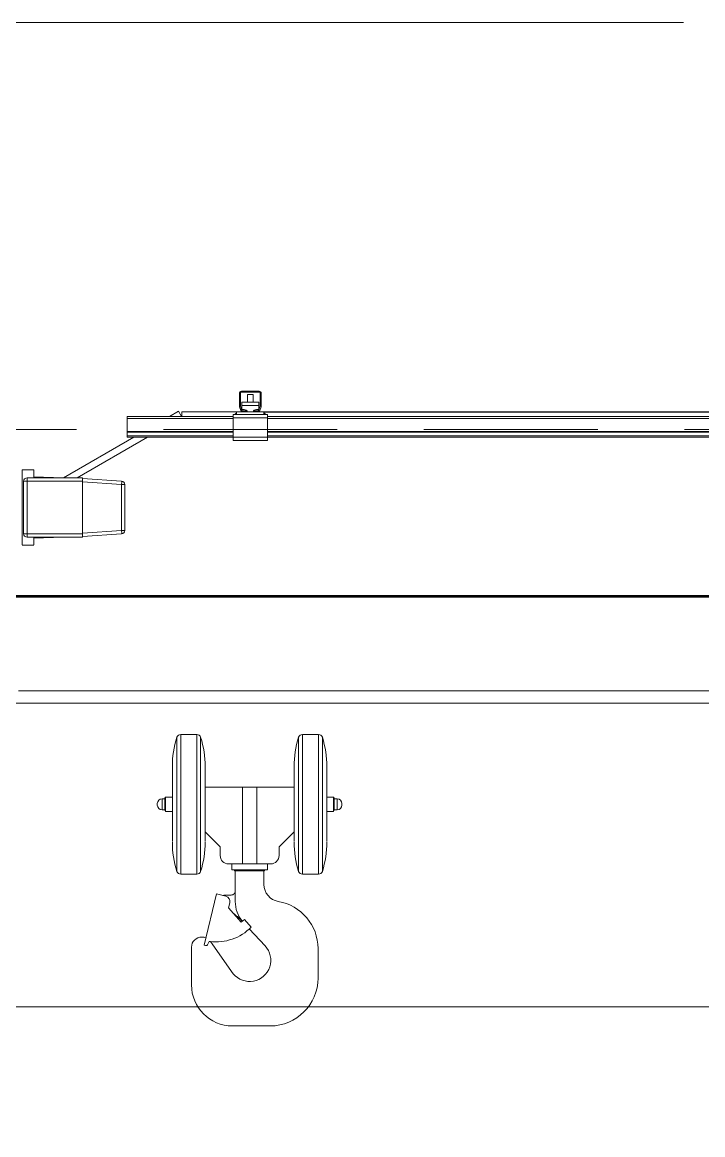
# Model space of a CAD drawing. Header units: millimetres. Extents: x -6419137 to 687965, y -598396 to 179722.
# Drawn here: x 599866 to 600861, y 86212 to 87839 of the extents above; entities that cross this region are included whole.
import ezdxf

# ---------------------------------------------------------------- set-up
doc = ezdxf.new("R2010")
doc.units = ezdxf.units.MM
doc.header["$MEASUREMENT"] = 0
doc.linetypes.add('штриховаяX2', pattern=[38.099999999999994, 25.4, -12.7])
for name, color, linetype, lineweight in [('!!! Konecranes', 252, 'Continuous', 0), ('!!!! Краны', 7, 'Continuous', 35), ('!Konecranes', 252, 'Continuous', 0), ('Арматура', 72, 'Continuous', 50), ('чертеж_Ном._пера__96', 7, 'Continuous', 13)]:
    doc.layers.add(name, color=color, linetype=linetype, lineweight=lineweight)
doc.layers.add('Конструкции', color=7, linetype='Continuous', lineweight=5, true_color=0x0000e6)

# ---------------------------------------------------------------- blocks, each defined once
blk = doc.blocks.new('A$C011300CB')
at = {"layer": '!!! Konecranes', "color": 253, "linetype": 'Continuous', "lineweight": 25, "ltscale": 90.09009009009009}
blk.add_line((-1381.191572770098, 460.0229527124611), (-15.55432289930468, 460.0229527124611), dxfattribs=at)
at = {"layer": '!!!! Краны', "color": 253, "linetype": 'Continuous', "lineweight": 5, "ltscale": 90.09009009009009}
for p, q in [((-1415.691572770098, 468.247096499239), (-1415.691572770098, 488.0229527124611)), ((-1415.191572770098, 488.5229527124611), (-1387.191572770098, 488.5229527124611)), ((-1388.191572770098, 490.0229527124611), (-1414.191572770098, 490.0229527124611)), ((-1386.691572770098, 488.0229527124611), (-1386.691572770098, 468.2470964992317)), ((-1417.191572770098, 487.0229527124611), (-1417.191572770098, 468.2737185062797)), ((-1388.691572770098, 473.9391112965241), (-1413.691572770098, 473.9391112965241)), ((-1413.691572770098, 469.0884285549619), (-1413.691572770098, 473.9391112965241)), ((-1405.191572770098, 484.9850801350112), (-1397.191572770098, 484.9850801350112)), ((-1405.191572770083, 484.9850801350112), (-1405.191572770091, 473.9391112965241)), ((-1405.191572770083, 484.7596279037316), (-1405.191572770091, 473.9391112965241)), ((-1397.191572770091, 473.9391112965241), (-1397.191572770083, 484.9850801350112)), ((-1397.191572770091, 473.9391112965241), (-1397.191572770083, 484.7596279037316)), ((-1388.691572770098, 473.9391112965241), (-1388.691572770098, 469.0884285549619)), ((-1385.191572770098, 468.2737185062724), (-1385.191572770098, 487.0229527124611)), ((-1519.45451418039, 453.0229527124611), (-1506.19298855908, 460.6823891898384)), ((-1501.769141045137, 453.0229527124611), (-1506.19298855908, 460.6823891898384)), ((-1501.191572770105, 453.0229527124611), (-1501.191572770105, 460.0229527124611)), ((-1501.191572770105, 460.0229527124611), (-1421.191572770098, 460.0229527124611)), ((-1426.191572770098, 456.0229527124757), (-1426.191145524004, 456.0229527124757)), ((-1426.191572770098, 456.0229527124829), (-1426.191572770098, 453.0448273012371)), ((-1426.191572770098, 456.0229527124611), (-1423.691572770098, 456.0229527124611)), ((-1426.191572770098, 456.0229527124757), (-1426.191572770098, 453.0448273012371)), ((-1426.191572770098, 456.0229527124611), (-1426.191572770098, 451.0229527124611)), ((-1426.191572770098, 456.0229527124611), (-1426.191572770098, 453.0448273012371)), ((-1421.191572770098, 458.5229527124611), (-1423.691572770098, 456.0229527124611)), ((-1423.691572770098, 456.0229527124611), (-1421.191572770098, 456.0229527124611)), ((-1421.191572770098, 460.0229527124611), (-1412.280450314043, 460.0229527124611)), ((-1421.191572770098, 456.0229527124611), (-1421.191572770098, 460.0229527124611)), ((-1421.191572770098, 456.0229527124611), (-1381.191572770098, 456.0229527124611)), ((-1417.010650632452, 467.2476580763032), (-1415.099528176404, 461.9968922824846)), ((-1413.396016008315, 461.851942640802), (-1415.66141908049, 468.0760864275726)), ((-1388.691572770098, 469.0884285549619), (-1413.691572770098, 469.0884285549619)), ((-1413.691572770098, 463.1243605903874), (-1413.691572770098, 469.0884285549619)), ((-1413.691572770098, 462.6639781699705), (-1413.691572770098, 463.1243605903874)), ((-1410.191572770098, 463.1243605903874), (-1413.691572770098, 463.1243605903874)), ((-1407.191572770098, 461.5229527124611), (-1412.926169697923, 461.5229527124611)), ((-1412.280450314043, 460.0229527124611), (-1407.191572770098, 460.0229527124611)), ((-1407.191572770098, 461.5229527125193), (-1406.320120404576, 461.5229527125193)), ((-1407.191572770098, 460.0229527124611), (-1407.191572770098, 461.5229527124611)), ((-1407.191572770098, 460.0229527124611), (-1395.191572770098, 460.0229527124611)), ((-1396.06302513562, 461.5229527125193), (-1395.191572770098, 461.5229527125193)), ((-1389.456975842273, 461.5229527124611), (-1395.191572770098, 461.5229527124611)), ((-1395.191572770098, 461.5229527124611), (-1395.191572770098, 460.0229527124611)), ((-1395.191572770098, 460.0229527124611), (-1390.102695226145, 460.0229527124611)), ((-1388.691572770098, 463.1243605903801), (-1392.191572770098, 463.1243605903801)), ((-1390.102695226145, 460.0229527124611), (-1381.191572770098, 460.0229527124611)), ((-1386.721726459706, 468.0760864275726), (-1388.987129531881, 461.851942640802)), ((-1388.691572770098, 469.0884285549619), (-1388.691572770098, 463.1243605903801)), ((-1388.691572770098, 462.6639781699705), (-1388.691572770098, 463.1243605903801)), ((-1387.283617363792, 461.9968922824846), (-1385.372494907737, 467.2476580763032)), ((-1381.191572770098, 456.0229527124611), (-1381.191572770098, 460.0229527124611)), ((-1378.691572770098, 456.0229527124611), (-1381.191572770098, 458.5229527124611)), ((-1381.191572770098, 456.0229527124611), (-1378.691572770098, 456.0229527124611)), ((-1378.691572770098, 456.0229527124611), (-1376.191572770098, 456.0229527124611)), ((-1376.191572770098, 456.0229527124611), (-1376.191572770098, 451.0229527124611)), ((-1581.041572770097, 450.0229527124611), (-1581.041572770097, 453.0229527124611)), ((-1581.041572770097, 453.0229527124611), (-1426.191145524004, 453.0229527124611)), ((-1581.041572770097, 431.2737185062724), (-1581.041572770097, 450.0229527124611)), ((-1581.041572770097, 450.0229527124611), (-1426.191572770098, 450.0229527124611)), ((-1426.191572770098, 453.0229527124611), (-1426.191572770098, 451.0229527124611)), ((-1426.191572770098, 451.0229527124611), (-1376.191572770098, 451.0229527124611)), ((-1426.191572770098, 423.0229527124611), (-1426.191572770098, 451.0229527124611)), ((-1376.191572770098, 451.0229527124611), (-1376.191572770098, 423.0229527124611)), ((-1376.191572770098, 450.0229527124611), (418.4456771007244, 450.0229527124611)), ((-1376.191084488848, 453.0229527124611), (418.4461653819744, 453.0229527124611)), ((-1674.414548983594, 363.5229527124611), (-1571.396425287356, 423.0229527126139)), ((-1551.402086840419, 423.0229527124611), (-1654.420210536482, 363.5229527124175)), ((-1551.264750757924, 423.0229527124611), (-1654.321773808275, 363.5229527124611)), ((-1581.041572770097, 431.2737185062724), (-1581.041572770097, 430.2476580763032)), ((-1581.041572770097, 431.2737185062724), (-1426.191572770098, 431.2737185062724)), ((-1581.041572770097, 430.2476580762959), (-1581.041572770097, 424.9968922824846)), ((-1581.041572770097, 430.2476580762959), (-1426.191572770098, 430.2476580762959)), ((-1581.041572770097, 423.0229527124611), (-1581.041572770097, 424.9968922824846)), ((-1581.041572770097, 424.9968922824846), (-1426.191572770098, 424.9968922824846)), ((-1581.041572770097, 423.0229527124611), (-1426.191572770098, 423.0229527124611)), ((-1426.191572770098, 423.0229527124611), (-1426.191572770098, 418.0229527124611)), ((-1426.191572770098, 423.0229527124611), (-1376.191572770098, 423.0229527124611)), ((-1376.191572770098, 431.2737185062724), (418.4456771007244, 431.2737185062724)), ((-1376.191572770098, 430.2476580762959), (418.4456771007244, 430.2476580762959)), ((-1376.191572770098, 424.9968922824846), (418.4456771007244, 424.9968922824846)), ((-1376.191572770098, 423.0229527124611), (418.4456771007244, 423.0229527124611)), ((-1376.191572770098, 423.0229527124611), (-1376.191572770098, 418.0229527124611)), ((-1426.191572770098, 418.0229527124611), (-1376.191572770098, 418.0229527124611)), ((-1717.691566666574, 375.0229527124247), (-1734.691566666574, 375.0229527124247)), ((-1734.691566666574, 375.0223858162935), (-1734.691566666574, 265.3664158013198)), ((-1717.691566666574, 375.0223858162935), (-1717.691566666574, 363.7231072202921)), ((-1732.691566668298, 358.5229527117554), (-1727.691566668298, 358.5229527119809)), ((-1732.691566664857, 281.5229527117554), (-1732.691566668298, 358.5229527117554)), ((-1727.691566668298, 358.5229527119809), (-1727.691566668516, 363.5229527119809)), ((-1727.691566668516, 363.5229527119809), (-1646.691566668516, 363.5229527155898)), ((-1646.691566668298, 358.5229527155898), (-1727.691566668298, 358.5229527119809)), ((-1727.691566668298, 358.5229527119809), (-1727.691566664857, 281.5229527119809)), ((-1674.737186743201, 363.5229527124611), (-1717.691566666574, 365.0229527124247)), ((-1646.691566668516, 363.5229527155898), (-1646.691566668298, 358.5229527155898)), ((-1646.691566668516, 362.5229527155898), (-1589.342784299799, 358.5127351957053)), ((-1646.691566664857, 281.5229527155898), (-1646.691566668298, 358.5229527155898)), ((-1589.342784299799, 353.5249149444062), (-1646.691566668247, 357.5351324642761)), ((-1589.342784299799, 353.5249149444062), (-1584.691566668516, 353.5249149444062)), ((-1589.342784299799, 286.5209904867806), (-1589.342784299799, 353.5249149444062)), ((-1584.691566668516, 353.5249149444062), (-1584.691566668516, 286.5209904867806)), ((-1727.691566664857, 281.5229527119809), (-1732.691566664857, 281.5229527117554)), ((-1727.691566664857, 281.5229527119809), (-1646.691566664857, 281.5229527155898)), ((-1727.691566664638, 276.5229527119809), (-1727.691566664857, 281.5229527119809)), ((-1646.691566664638, 276.5229527155898), (-1727.691566664638, 276.5229527119809)), ((-1717.691566666574, 275.0229527124247), (-1674.737186741186, 276.5229527124611)), ((-1646.6915666649, 282.5107729671436), (-1589.342784299799, 286.5209904867806)), ((-1589.342784299799, 281.5331702354815), (-1646.691566668516, 277.5229527155898)), ((-1646.691566664857, 281.5229527155898), (-1646.691566664638, 276.5229527155898)), ((-1584.691566668516, 286.5209904867806), (-1589.342784299799, 286.5209904867806)), ((-1734.691566666574, 265.0229527124247), (-1717.691566666574, 265.0229527124247)), ((-1717.691566666574, 276.266808038803), (-1717.691566666574, 265.3664158013198)), ((-1740.191572770098, 52.02295271246112), (-32.03820961802558, 52.02295271246112)), ((-32.03820961802558, 34.02295271246112), (-1740.191572770098, 34.02295271246112)), ((-1508.531653475569, -211.2042880163572), (-1508.531653475569, -15.97704728753888)), ((-1502.874799226076, -215.9770472875389), (-1502.874799226076, -11.97704728753888)), ((-1479.50834631412, -11.97704728753888), (-1502.874799226076, -11.97704728753888)), ((-1479.50834631412, -215.9770472875389), (-1479.50834631412, -11.97704728753888)), ((-1473.851492064627, -211.9770472875389), (-1473.851492064627, -15.97704728753888)), ((-1330.531653475526, -211.2042880163572), (-1330.531653475526, -15.97704728753888)), ((-1324.874799226032, -215.9770472875389), (-1324.874799226032, -11.97704728753888)), ((-1301.50834631412, -11.97704728753888), (-1324.874799226032, -11.97704728753888)), ((-1301.50834631412, -215.9770472875389), (-1301.50834631412, -11.97704728753888)), ((-1295.851492064627, -211.9770472875389), (-1295.851492064627, -15.97704728753888)), ((-1515.191572770098, -168.4022720953071), (-1515.191572770098, -58.79926950974186)), ((-1467.191572770098, -168.4022720953071), (-1467.191572770098, -58.79926950974186)), ((-1337.191572770098, -168.4022720953071), (-1337.191572770098, -58.79926950974186)), ((-1289.191572770098, -168.4022720953071), (-1289.191572770098, -58.79926950974186)), ((-1412.544334574195, -88.97704728753888), (-1467.191572770098, -88.97704728753888)), ((-1412.544334574195, -88.97704728753888), (-1412.544334574195, -200.9770472875389)), ((-1391.838810966001, -88.97704728753888), (-1412.544334574195, -88.97704728753888)), ((-1337.191572770098, -88.97704728753888), (-1391.838810966001, -88.97704728753888)), ((-1391.838810966001, -88.97704728753888), (-1391.838810966001, -200.9770472875389)), ((-1530.191572770098, -121.902534855828), (-1530.191572770098, -105.9770472875389)), ((-1525.991572770101, -105.9770472875389), (-1530.191572770098, -105.9770472875389)), ((-1524.991572770101, -103.4770472875389), (-1525.991572770101, -105.2090980951034)), ((-1525.991572770101, -122.7449964799671), (-1525.991572770101, -105.2090980951034)), ((-1524.991572770101, -124.4770472875389), (-1524.991572770101, -103.4770472875389)), ((-1515.191572770098, -103.4770472875389), (-1524.991572770101, -103.4770472875389)), ((-1279.391572770095, -103.4770472875389), (-1289.191572770098, -103.4770472875389)), ((-1279.391572770095, -124.4770472875389), (-1279.391572770095, -103.4770472875389)), ((-1278.391572770095, -105.2090980951034), (-1279.391572770095, -103.4770472875389)), ((-1278.391572770095, -122.7449964799671), (-1278.391572770095, -105.2090980951034)), ((-1274.191572770098, -105.9770472875389), (-1278.391523941973, -105.9770472875389)), ((-1274.191572770098, -121.902534855828), (-1274.191572770098, -105.9770472875389)), ((-1530.191572770098, -121.9024375232475), (-1530.191572770098, -121.902534855828)), ((-1530.191572770098, -121.9770472875389), (-1525.991572770101, -121.9770472875389)), ((-1525.991572770101, -122.7449964799671), (-1524.991572770101, -124.4770472875389)), ((-1524.991572770101, -124.4770472875389), (-1515.191572770098, -124.4770472875389)), ((-1289.191572770098, -124.4770472875389), (-1279.391572770095, -124.4770472875389)), ((-1279.391572770095, -124.4770472875389), (-1278.391572770095, -122.7449964799671)), ((-1278.391523941973, -121.9770472875389), (-1274.191572770098, -121.9770472875389)), ((-1274.191572770098, -121.9024375232475), (-1274.191572770098, -121.902534855828)), ((-1467.191572770098, -153.9770472875389), (-1445.191572770098, -175.9770472875389)), ((-1359.191572770098, -175.9770472875389), (-1337.191572770098, -153.9770472875389)), ((-1445.191572770098, -175.9770472875389), (-1445.191572770098, -188.9770472875389)), ((-1359.191572770098, -188.9770472875389), (-1359.191572770098, -175.9770472875389)), ((-1433.191572770098, -200.9770472875389), (-1412.544334574195, -200.9770472875389)), ((-1428.191572770098, -200.9770472875389), (-1428.191572770098, -209.9770472875389)), ((-1424.191572770098, -209.9770472875389), (-1424.191572770098, -210.9770472875389)), ((-1424.079704489261, -210.9770472875389), (-1423.191572770098, -210.9770472875389)), ((-1423.191572770098, -210.9770472875025), (-1402.191572770098, -210.9770472875389)), ((-1423.191572770098, -210.9770472875025), (-1423.191572770098, -256.2766782195176)), ((-1412.544334574195, -200.9770472875389), (-1391.838810966001, -200.9770472875389)), ((-1402.191572770098, -210.9770472875389), (-1381.191572770098, -210.9770472875753)), ((-1391.838810966001, -200.9770472875389), (-1371.191572770098, -200.9770472875389)), ((-1381.191572770098, -210.9770472875753), (-1381.191572770098, -231.3341084186759)), ((-1381.191572770098, -210.9770472875389), (-1380.303441050935, -210.9770472875389)), ((-1380.191572770098, -210.9770472875389), (-1380.191572770098, -209.9770472875389)), ((-1376.191572770098, -209.9770472875389), (-1376.191572770098, -200.9770472875389)), ((-1502.874799226076, -215.9770472875389), (-1479.50834631412, -215.9770472875389)), ((-1324.874799226032, -215.9770472875389), (-1301.50834631412, -215.9770472875389)), ((-1468.849272150044, -319.7653360852637), (-1450.50014371892, -244.9835904128195)), ((-1450.50014371892, -244.9835904128195), (-1436.983722586127, -248.3001022843528)), ((-1438.1738177238, -246.6127659780177), (-1429.173856840251, -246.5862311997698)), ((-1431.120593522108, -257.9760372561432), (-1432.876272787835, -265.1312959282077)), ((-1432.876272787835, -265.1312959282077), (-1414.418985042896, -286.2046784536797)), ((-1414.418985042896, -286.2046784536797), (-1409.905444270044, -282.2514582862932)), ((-1409.905444270044, -282.2514582862932), (-1400.047292832031, -293.5068821126333)), ((-1471.544810851949, -307.9770472873206), (-1472.191572770069, -307.9770472873133)), ((-1379.519608019909, -320.8350981255935), (-1402.627843429465, -296.0545495285041)), ((-1487.191572770098, -322.9770472873133), (-1487.191572770098, -377.9770472874952)), ((-1468.849272150044, -319.7653360852637), (-1466.594359003742, -320.3186220583375)), ((-1463.627952429066, -319.1828904252397), (-1462.014649686265, -315.5226644404029)), ((-1459.211283994948, -314.4394471499691), (-1426.181931886575, -361.6102505275267)), ((-1302.191572770098, -367.9770472875898), (-1302.191572770098, -324.9770472876116)), ((-1372.191572770222, -437.9770472875898), (-1427.1915727702, -437.9770472874952))]:
    blk.add_line(p, q, dxfattribs=at)
at = {"layer": '!!!! Краны', "color": 253, "linetype": 'штриховаяX2', "lineweight": 5, "ltscale": 10}
blk.add_lwpolyline([(4062.808427229902, 434.0229527124611), (4087.808427229902, 434.0229527124611), (4087.808427229902, 34.02295271246112), (-2265.191572770127, 34.02295271246112), (-2290.191572770098, 34.02295271246112), (-2290.191572770098, 434.0229527124611)], close=True, dxfattribs=at)
at = {"layer": '!!!! Краны', "color": 253, "linetype": 'Continuous', "lineweight": 5, "ltscale": 90.09009009009009}
for points in [[(-1537.191572770098, -114.9008920859051), (-1537.191572770098, -114.9770472875389), (-1537.191572770098, -112.9770472875389), (-1537.191572770098, -113.0532024891727)], [(-1267.191572770098, -114.9008920859051), (-1267.191572770098, -114.9770472875389), (-1267.191572770098, -112.9770472875389), (-1267.191572770098, -113.0532024891727)], [(-1376.303876570135, -209.9770472875389), (-1376.191572770098, -209.9770472875389), (-1428.079268970061, -209.9770472875389)]]:
    blk.add_lwpolyline(points, dxfattribs=at)
for centre, radius, start, end in [((-1414.191572770098, 487.0229527124611), 3, 90, 180), ((-1415.191572770098, 488.0229527124611), 0.5, 90, 180), ((-1388.191572770098, 487.0229527124611), 3, 0, 90), ((-1387.191572770098, 488.0229527124611), 0.5, 0, 90), ((-1414.191572770098, 468.2737185062797), 3, 180, 200.0000000000137), ((-1415.191572770098, 468.247096499239), 0.5000000000003206, 180, 200.0000000000137), ((-1412.280450314043, 463.0229527124611), 2.999999999999941, 200.0000000000137, 270), ((-1412.926169697923, 462.0229527124611), 0.5, 200.0000000000137, 270), ((-1390.102695226145, 463.0229527124611), 3, 270, 339.9999999999862), ((-1389.456975842273, 462.0229527124611), 0.5000000000000095, 270, 339.9999999999862), ((-1387.191572770098, 468.2470964992317), 0.5, 339.9999999999862, 0), ((-1388.191572770098, 468.2737185062724), 3.000000000000057, 339.9999999999862, 0), ((-1727.691566668298, 358.5229527119809), 5, 90.00000000250131, 180), ((-1589.691566668516, 353.5249149444062), 5, 0, 86.0000000001209), ((-1727.691566664857, 281.5229527119809), 5, 180, 270.0000000025013), ((-1589.691566668516, 286.5209904867806), 5.000000000000016, 273.9999999998791, 0), ((-1374.191572770098, -58.79926950974186), 141, 162.3198073905251, 180), ((-1502.874799226076, -17.97704728753888), 6, 90, 160.5287793653824), ((-1479.50834631412, -17.97704728753888), 6.000000000000044, 19.47122063461761, 90), ((-1608.191572770098, -58.79926950974186), 141, 0, 17.68019260947485), ((-1196.191572770098, -58.79926950986555), 141, 162.3198073905251, 180), ((-1324.874799226032, -17.97704728753888), 6, 90, 160.5287793653824), ((-1301.50834631412, -17.97704728753888), 6.000000000000044, 19.47122063461761, 90), ((-1430.191572770098, -58.79926950974186), 141, 0, 17.68019260947485), ((-1530.191572770098, -112.9770472875389), 7, 90, 180), ((-1274.191572770098, -112.9770472875389), 7, 0, 90), ((-1530.191572770098, -114.9770472875389), 7, 180, 270), ((-1274.191572770098, -114.9770472875389), 7, 270, 0), ((-1374.191572770098, -169.1548250653359), 141, 180, 197.6801926094748), ((-1608.191572770098, -169.1548250653359), 141, 342.3198073905252, 0), ((-1196.191572770098, -169.1548250652122), 141, 180, 197.6801926094748), ((-1430.191572770098, -169.1548250653359), 141, 342.3198073905252, 0), ((-1502.874799226076, -209.9770472875389), 6.000000000000044, 199.4712206346176, 270), ((-1479.50834631412, -209.9770472875389), 6, 270, 340.5287793653824), ((-1324.874799226032, -209.9770472875389), 6.000000000000044, 199.4712206346176, 270), ((-1301.50834631412, -209.9770472875389), 6, 270, 340.5287793653824), ((-1429.1915466153, -240.5862834318541), 6.000000000000417, 270.1689258894273, 0.169175645569488), ((-1356.191572770098, -231.3341084187196), 25, 180, 260.3039716019939), ((-1438.14728294556, -255.6127268615746), 8.999999999999718, 90.16892588942727, 111.1374577857102), ((-1438.890125540027, -256.0696343022646), 8.000000000000027, 346.2137515326111, 76.21375153260153), ((-1378.191572770098, -256.2766782195176), 45.00000000000021, 180, 219.4874682701023), ((-1372.191572770098, -324.9770472876116), 70, 0, 80.30397160199387), ((-1478.618786474588, -346.4775246104255), 90.00000000000037, 43.15029303536996, 53.29485446112791), ((-1472.191572770098, -322.9770472873133), 15, 90, 180), ((-1471.544810851978, -322.9770472873206), 14.99999999999971, 69.11948622228772, 90), ((-1450.50014371892, -244.9835904128195), 70.00000000000004, 262.269976098537, 316.1168509098578), ((-1465.637409488874, -318.3762390538395), 2.16531847777339, 243.7720179261643, 338.1281156885175), ((-1460.184536693851, -316.3293158118031), 1.999999999999891, 82.26997609853699, 156.2137515326181), ((-1402.191572770098, -341.9770472875389), 30.99999999999989, 219.2961695385189, 43.00000000024561), ((-1372.191572770098, -367.9770472875898), 70, 270, 0), ((-1427.191572770098, -377.9770472874952), 60, 180, 270)]:
    blk.add_arc(centre, radius, start, end, dxfattribs=at)
at = {"layer": '!!!! Краны', "color": 253, "linetype": 'Continuous', "lineweight": 5, "ltscale": 90.09009009009009, "extrusion": (0, 0, -1)}
for centre, major_axis, ratio, start_param, end_param in [((-1410.191572770098, 459.1483152806686), (4.999999999999754, 3.329865012550467e-12), 0.7952090619439722, -1.570796326794367, -0.2240896938866475), ((-1410.191572770098, 463.9989980222308), (-4.999999999995043, 1.856656580248788e-11), 0.7952090619441401, 3.801067544944351, 4.066964301071188), ((-1410.191572770098, 463.9989980222599), (-4.999999999887226, 3.894798658677156e-10), 0.7952090619502372, 4.020976133136418, 4.062408079583869), ((-1410.191572770098, 463.9989980222599), (-4.999999998955621, 5.508090955263677e-09), 0.795209061862797, 3.82048007386289, 3.833777767234047), ((-1392.191572770098, 459.1483152806613), (4.999999999999567, 3.032325241950827e-12), 0.795209061944002, 3.365682347480152, 4.712388980385172), ((-1392.191572770098, 463.9989980222308), (4.999999999996767, 1.751407437515031e-11), 0.7952090619436436, 2.216221006107857, 2.482117762234772), ((-1392.191572770098, 463.9989980222672), (-5.000000000924494, 4.927589754662558e-09), 0.7952090620202303, -0.6921851157837989, -0.6788874224218766), ((-1392.191572770098, 463.9989980222672), (-5.000000000333083, 1.142021228511223e-09), 0.7952090619243816, -0.9208154263061197, -0.8793834798586935), ((-1589.691566668516, 353.5249149444062), (0.3487823687204671, 4.987820251299164), 0.06958737431673967, 1.543432048833893e-12, 1.565930341963059), ((-1589.691566668516, 286.5209904867806), (-0.3487823687204674, 4.987820251299165), 0.06958737431673967, 1.575662311626735, 3.141592653588233)]:
    blk.add_ellipse(centre, major_axis=major_axis, ratio=ratio, start_param=start_param, end_param=end_param, dxfattribs=at)
at = {"layer": '!!!! Краны', "color": 253, "linetype": 'Continuous', "lineweight": 5, "ltscale": 90.09009009009009, "extrusion": (0, 0, -0.9999999999999998)}
for centre, major_axis, end_param in [((-1433.191572770098, -188.9770472875389), (8.48528137423858, 8.48528137423858), 3.926990816987242), ((-1371.191572770098, -188.9770472875389), (-8.48528137423858, 8.48528137423858), 3.926990816987243)]:
    blk.add_ellipse(centre, major_axis=major_axis, ratio=0.9999999999999973, start_param=2.356194490192344, end_param=end_param, dxfattribs=at)

msp = doc.modelspace()

# ---------------------------------------------------------------- linework, layer by layer
at = {"layer": 'Арматура', "color": 20, "lineweight": 53}
msp.add_lwpolyline([(610113.7988419828, 86999.53774194735), (596897.7149564775, 86999.53774194735)], dxfattribs=at)
at = {"layer": 'Конструкции', "color": 5}
for points in [[(606698.1326384292, 86999.53774194737), (606698.1326384292, 86999.53774194737), (604698.1326384293, 86999.53774194737), (604698.1326384293, 89429.18515725667), (604298.1326384293, 89429.18515725667), (604298.1326384293, 86999.53774194737), (598698.1326384293, 86999.53774194737), (598698.1326384293, 87838.81850878434), (598298.1326384293, 87838.81850878434), (598298.1326384293, 81929.1851572567), (598698.1326384293, 81929.1851572567), (598698.1326384293, 86399.53774194737)], [(598698.1326384293, 86399.53774194737), (604298.1326384293, 86399.53774194737), (604298.1326384293, 82079.18515725667), (604698.1326384293, 82079.18515725667), (604698.1326384293, 86399.53774194737), (606698.1326384292, 86399.53774194737), (606698.1326384292, 81929.18515725667), (607098.1326384292, 81929.18515725667), (607098.1326384292, 86799.53774194737), (607098.1326384292, 86799.53774194737)]]:
    msp.add_lwpolyline(points, dxfattribs=at)
at = {"layer": 'чертеж_Ном._пера__96', "linetype": 'Continuous'}
msp.add_lwpolyline([(598698.1326384293, 87838.81850878434), (600833.0105433685, 87838.81850878434)], dxfattribs=at)

# ---------------------------------------------------------------- block references
at = {"layer": '!Konecranes'}
msp.add_blockref('A$C011300CB', (601600.5577371487, 86809.5147892349), dxfattribs=at)

doc.saveas('drawing.dxf')
